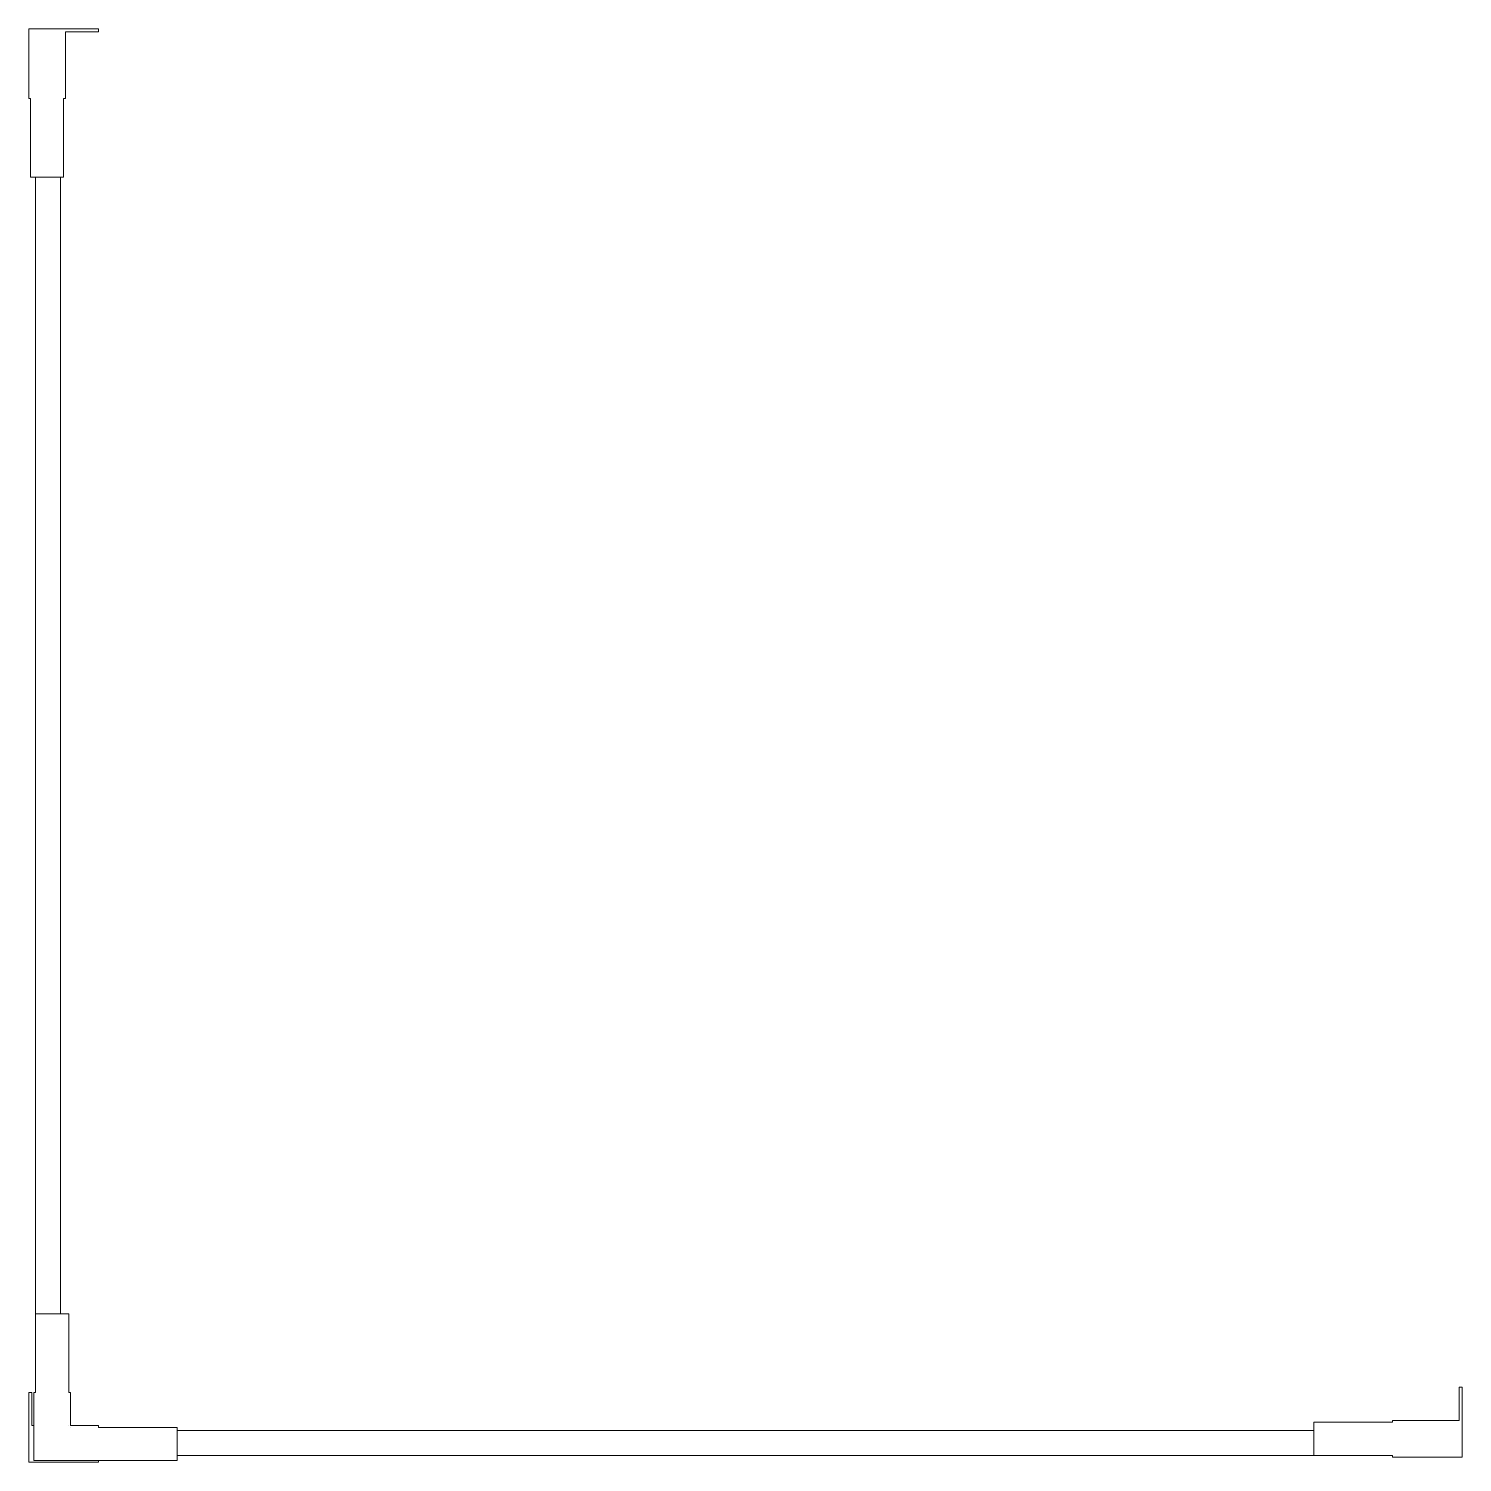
# Model space of a CAD drawing. Header units: millimetres. Extents: x 0 to 820, y -411 to 409.
import ezdxf

# ---------------------------------------------------------------- set-up
doc = ezdxf.new("R2010")
doc.units = ezdxf.units.MM
doc.header["$MEASUREMENT"] = 0
doc.layers.add('CADA CA TWD PAROI FIXE 1', color=251, linetype='Continuous')

msp = doc.modelspace()

# ---------------------------------------------------------------- linework, layer by layer
at = {"layer": 'CADA CA TWD PAROI FIXE 1', "color": 251, "linetype": 'Continuous', "lineweight": 0}
for p, q in [((0, 409), (40, 409)), ((0, 369), (0, 409)), ((0, 409), (0, 409)), ((21, 407.12), (21, 369)), ((21, 407.12), (40, 407.12)), ((40, 407.12), (21, 407.12)), ((40, 409), (40, 407.12)), ((40, 407.12), (40, 407.12)), ((0, 369), (0, 369)), ((0, 369), (0.96, 369)), ((0.96, 369), (0, 369)), ((0.96, 369), (0.96, 369)), ((0.96, 369), (0.96, 324)), ((0.96, 324), (0.96, 369)), ((19.97, 369), (19.97, 324)), ((19.97, 369), (21, 369)), ((21, 369), (19.97, 369)), ((21, 369), (21, 369)), ((0.96, 324), (0.96, 324)), ((0.96, 324), (3.96, 324)), ((12.23, 324), (0.96, 324)), ((3.96, -326), (3.96, 324)), ((12.23, 324), (3.96, 324)), ((3.96, 324), (3.96, 324)), ((3.96, -326), (3.96, 321.82)), ((19.97, 324), (12.24, 324)), ((18.26, 324), (19.97, 324)), ((18.26, -326), (18.26, 324)), ((18.26, 324), (18.26, -326)), ((19.97, 324), (19.97, 324)), ((3.96, -371), (3.96, -326)), ((3.96, -326), (4.16, -326)), ((3.96, -326), (3.96, -326)), ((3.96, -326), (12.23, -326)), ((12.24, -326), (18.26, -326)), ((18.26, -326), (22.97, -326)), ((22.97, -326), (18.26, -326)), ((22.97, -326), (21.93, -326)), ((22.97, -326), (22.97, -326)), ((22.97, -326), (22.97, -326)), ((22.97, -371), (22.97, -326)), ((22.97, -326), (22.97, -371)), ((818.12, -387), (818.12, -368)), ((818.12, -368), (818.12, -368)), ((818.12, -368), (818.12, -368)), ((818.12, -368), (818.12, -387)), ((820, -368), (818.12, -368)), ((818.12, -368), (818.12, -368)), ((818.12, -368), (820, -368)), ((820, -368), (820, -368)), ((820, -368), (820, -408)), ((0, -371), (0, -371)), ((0, -371), (0, -371)), ((0, -371), (0, -411)), ((0, -411), (0, -371)), ((1.88, -371), (0, -371)), ((0, -371), (0, -371)), ((0, -371), (1.88, -371)), ((0, -371), (0, -371)), ((1.88, -371), (1.88, -371)), ((1.88, -371), (1.88, -390)), ((3, -410.04), (3, -371)), ((3, -371), (3, -371)), ((3, -371), (3.96, -371)), ((3.96, -371), (3, -371)), ((22.97, -371), (22.97, -371)), ((22.97, -371), (24, -371)), ((24, -371), (22.97, -371)), ((24, -371), (24, -371)), ((24, -371), (24, -371)), ((24, -390), (24, -371)), ((24, -371), (24, -371)), ((24, -371), (24, -390)), ((3, -390), (1.88, -390)), ((1.88, -390), (3, -390)), ((22.97, -390), (22.97, -390)), ((40, -390), (24, -390)), ((24, -390), (40, -390)), ((24, -391.03), (24, -391.03)), ((40, -390), (40, -390)), ((40, -390), (40, -391.03)), ((85, -391.03), (40, -391.03)), ((40, -391.03), (40, -391.03)), ((40, -391.03), (85, -391.03)), ((85, -391.03), (85, -391.03)), ((85, -391.03), (85, -398.77)), ((735, -392.74), (85, -392.74)), ((85, -392.74), (735, -392.74)), ((735, -392.74), (735, -388.03)), ((735, -388.03), (735, -388.03)), ((735, -388.03), (735, -388.03)), ((735, -388.03), (735, -392.74)), ((780, -388.03), (735, -388.03)), ((735, -388.03), (780, -388.03)), ((735, -398.77), (735, -392.74)), ((780, -388.03), (780, -387)), ((780, -387), (780, -387)), ((780, -387), (780, -387)), ((780, -387), (780, -388.03)), ((818.12, -387), (780, -387)), ((780, -387), (780, -387)), ((780, -387), (818.12, -387)), ((780, -388.03), (780, -388.03)), ((818.12, -387), (818.12, -387)), ((85, -398.78), (85, -410.04)), ((735, -407.04), (735, -398.78)), ((735, -407.04), (85, -407.04)), ((85, -407.04), (85, -407.04)), ((735, -407.04), (85.89, -407.04)), ((735, -406.52), (735, -406.78)), ((735, -406.78), (735, -407.04)), ((780, -407.04), (735, -407.04)), ((735, -407.04), (735, -407.04)), ((780, -408), (780, -407.04)), ((820, -408), (780, -408)), ((820, -408), (820, -406.9)), ((0, -411), (0, -411)), ((40, -411), (0, -411)), ((0, -411), (0, -411)), ((85, -410.04), (3, -410.04)), ((40, -411), (3, -411)), ((40, -410.04), (40, -411)), ((40, -411), (40, -411)), ((85, -410.04), (85, -410.04))]:
    msp.add_line(p, q, dxfattribs=at)
at = {"layer": 'CADA CA TWD PAROI FIXE 1', "color": 251, "linetype": 'Continuous', "lineweight": 0, "flags": 128}
msp.add_lwpolyline([(85, -398.78), (85, -398.78), (85, -398.78)], dxfattribs=at)

doc.saveas('drawing.dxf')
